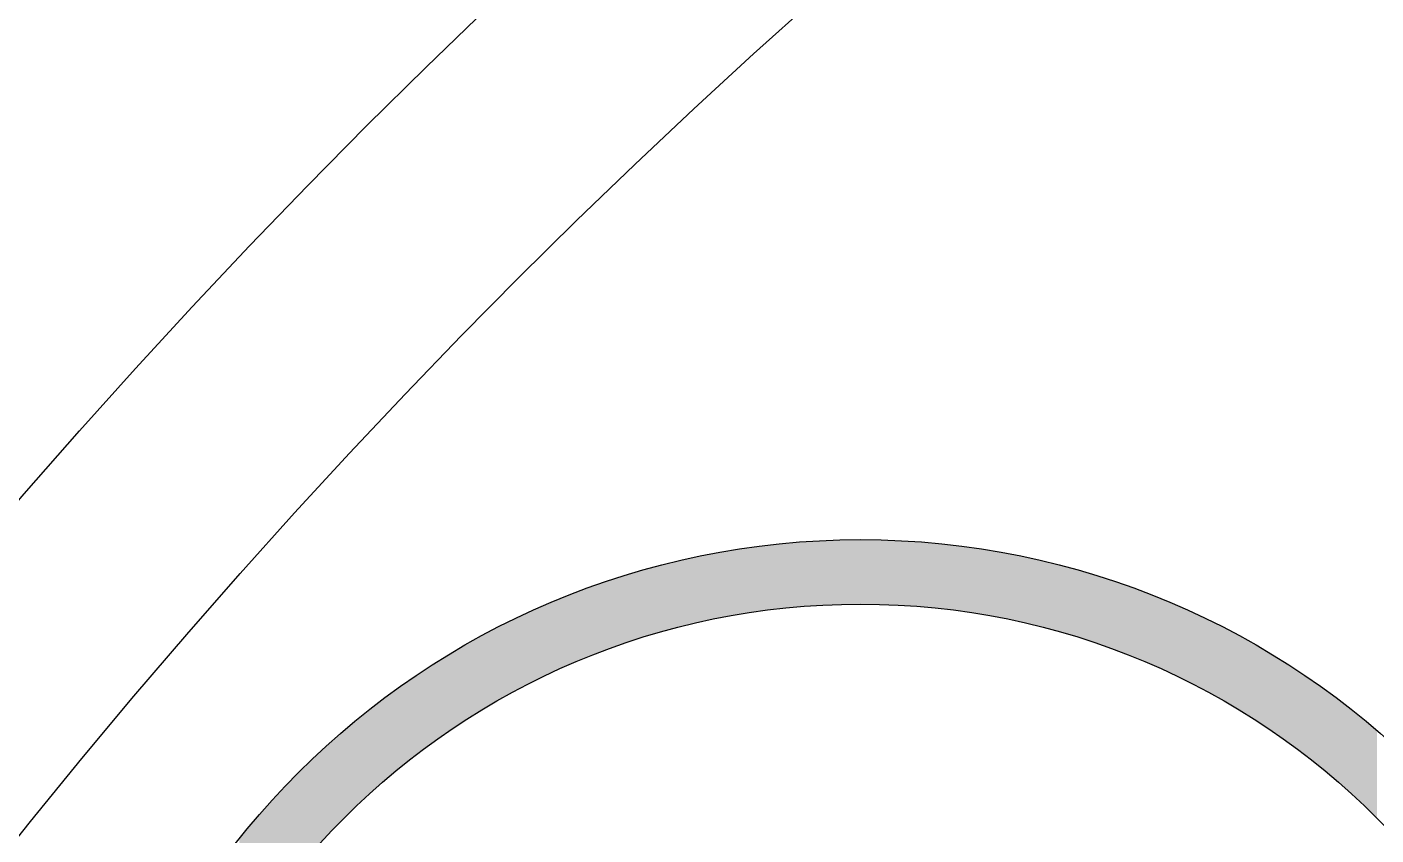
# Model space of a CAD drawing. Extents: x 39521 to 39941, y -9225 to -8631.
# Drawn here: x 39683.889 to 39685.145, y -9077.386 to -9076.634 of the extents above; entities that cross this region are included whole.
import ezdxf

# ---------------------------------------------------------------- set-up
doc = ezdxf.new("R2010")
doc.units = 0
doc.header["$LTSCALE"] = 7
doc.header["$MEASUREMENT"] = 0
doc.layers.add('D', color=2, linetype='CONTINUOUS')
doc.layers.add('DWG', color=7, linetype='CONTINUOUS')

msp = doc.modelspace()

# ---------------------------------------------------------------- linework, layer by layer
at = {"layer": 'D'}
for radius in [0.74, 0.68]:
    msp.add_circle((39684.6647, -9077.8515), radius, dxfattribs=at)
for points in [[(39684.588, -9077.1758), (39684.5813, -9077.1162), (39684.588, -9077.1155)], [(39684.5982, -9077.1748), (39684.588, -9077.1155), (39684.5982, -9077.1145)], [(39684.588, -9077.1758), (39684.588, -9077.1155), (39684.5982, -9077.1748)], [(39684.6036, -9077.1742), (39684.5982, -9077.1145), (39684.6036, -9077.114)], [(39684.5982, -9077.1748), (39684.5982, -9077.1145), (39684.6036, -9077.1742)], [(39684.615, -9077.1733), (39684.6036, -9077.114), (39684.615, -9077.1131)], [(39684.6036, -9077.1742), (39684.6036, -9077.114), (39684.615, -9077.1733)], [(39684.619, -9077.173), (39684.615, -9077.1131), (39684.619, -9077.1129)], [(39684.615, -9077.1733), (39684.615, -9077.1131), (39684.619, -9077.173)], [(39684.6317, -9077.1723), (39684.619, -9077.1129), (39684.6317, -9077.1122)], [(39684.619, -9077.173), (39684.619, -9077.1129), (39684.6317, -9077.1723)], [(39684.6344, -9077.1722), (39684.6317, -9077.1122), (39684.6344, -9077.1121)], [(39684.6317, -9077.1723), (39684.6317, -9077.1122), (39684.6344, -9077.1722)], [(39684.6483, -9077.1717), (39684.6344, -9077.1121), (39684.6483, -9077.1117)], [(39684.6344, -9077.1722), (39684.6344, -9077.1121), (39684.6483, -9077.1717)], [(39684.6496, -9077.1716), (39684.6483, -9077.1117), (39684.6496, -9077.1116)], [(39684.6483, -9077.1717), (39684.6483, -9077.1117), (39684.6496, -9077.1716)], [(39684.6647, -9077.1715), (39684.6496, -9077.1116), (39684.6647, -9077.1115)], [(39684.6496, -9077.1716), (39684.6496, -9077.1116), (39684.6647, -9077.1715)], [(39684.6798, -9077.1716), (39684.6647, -9077.1115), (39684.6798, -9077.1116)], [(39684.6647, -9077.1715), (39684.6647, -9077.1115), (39684.6798, -9077.1716)], [(39684.6811, -9077.1717), (39684.6798, -9077.1116), (39684.6811, -9077.1117)], [(39684.6798, -9077.1716), (39684.6798, -9077.1116), (39684.6811, -9077.1717)], [(39684.695, -9077.1722), (39684.6811, -9077.1117), (39684.695, -9077.1121)], [(39684.6811, -9077.1717), (39684.6811, -9077.1117), (39684.695, -9077.1722)], [(39684.6977, -9077.1723), (39684.695, -9077.1121), (39684.6977, -9077.1122)], [(39684.695, -9077.1722), (39684.695, -9077.1121), (39684.6977, -9077.1723)], [(39684.7103, -9077.173), (39684.6977, -9077.1122), (39684.7103, -9077.1129)], [(39684.6977, -9077.1723), (39684.6977, -9077.1122), (39684.7103, -9077.173)], [(39684.7144, -9077.1733), (39684.7103, -9077.1129), (39684.7144, -9077.1131)], [(39684.7103, -9077.173), (39684.7103, -9077.1129), (39684.7144, -9077.1733)], [(39684.7258, -9077.1742), (39684.7144, -9077.1131), (39684.7258, -9077.114)], [(39684.7144, -9077.1733), (39684.7144, -9077.1131), (39684.7258, -9077.1742)], [(39684.7312, -9077.1748), (39684.7258, -9077.114), (39684.7312, -9077.1145)], [(39684.7258, -9077.1742), (39684.7258, -9077.114), (39684.7312, -9077.1748)], [(39684.7413, -9077.1758), (39684.7312, -9077.1145), (39684.7413, -9077.1155)], [(39684.7312, -9077.1748), (39684.7312, -9077.1145), (39684.7413, -9077.1758)], [(39684.7481, -9077.1767), (39684.7413, -9077.1155), (39684.7481, -9077.1162)], [(39684.7413, -9077.1758), (39684.7413, -9077.1155), (39684.7481, -9077.1767)], [(39684.5093, -9077.1895), (39684.4956, -9077.1311), (39684.5093, -9077.128)], [(39684.5128, -9077.1887), (39684.5093, -9077.128), (39684.5128, -9077.1272)], [(39684.5093, -9077.1895), (39684.5093, -9077.128), (39684.5128, -9077.1887)], [(39684.5251, -9077.186), (39684.5128, -9077.1272), (39684.5251, -9077.1248)], [(39684.5128, -9077.1887), (39684.5128, -9077.1272), (39684.5251, -9077.186)], [(39684.53, -9077.185), (39684.5251, -9077.1248), (39684.53, -9077.1238)], [(39684.5251, -9077.186), (39684.5251, -9077.1248), (39684.53, -9077.185)], [(39684.541, -9077.1828), (39684.53, -9077.1238), (39684.541, -9077.1219)], [(39684.53, -9077.185), (39684.53, -9077.1238), (39684.541, -9077.1828)], [(39684.5472, -9077.1818), (39684.541, -9077.1219), (39684.5472, -9077.1209)], [(39684.541, -9077.1828), (39684.541, -9077.1219), (39684.5472, -9077.1818)], [(39684.5567, -9077.1801), (39684.5472, -9077.1209), (39684.5567, -9077.1194)], [(39684.5472, -9077.1818), (39684.5472, -9077.1209), (39684.5567, -9077.1801)], [(39684.5643, -9077.179), (39684.5567, -9077.1194), (39684.5643, -9077.1183)], [(39684.5567, -9077.1801), (39684.5567, -9077.1194), (39684.5643, -9077.179)], [(39684.5724, -9077.1778), (39684.5643, -9077.1183), (39684.5724, -9077.1173)], [(39684.5643, -9077.179), (39684.5643, -9077.1183), (39684.5724, -9077.1778)], [(39684.5813, -9077.1767), (39684.5724, -9077.1173), (39684.5813, -9077.1162)], [(39684.5724, -9077.1778), (39684.5724, -9077.1173), (39684.5813, -9077.1767)], [(39684.5813, -9077.1767), (39684.5813, -9077.1162), (39684.588, -9077.1758)], [(39684.757, -9077.1778), (39684.7481, -9077.1162), (39684.757, -9077.1173)], [(39684.7481, -9077.1767), (39684.7481, -9077.1162), (39684.757, -9077.1778)], [(39684.7651, -9077.179), (39684.757, -9077.1173), (39684.7651, -9077.1183)], [(39684.757, -9077.1778), (39684.757, -9077.1173), (39684.7651, -9077.179)], [(39684.7727, -9077.1801), (39684.7651, -9077.1183), (39684.7727, -9077.1194)], [(39684.7651, -9077.179), (39684.7651, -9077.1183), (39684.7727, -9077.1801)], [(39684.7822, -9077.1818), (39684.7727, -9077.1194), (39684.7822, -9077.1209)], [(39684.7727, -9077.1801), (39684.7727, -9077.1194), (39684.7822, -9077.1818)], [(39684.7884, -9077.1828), (39684.7822, -9077.1209), (39684.7884, -9077.1219)], [(39684.7822, -9077.1818), (39684.7822, -9077.1209), (39684.7884, -9077.1828)], [(39684.7993, -9077.185), (39684.7884, -9077.1219), (39684.7993, -9077.1238)], [(39684.7884, -9077.1828), (39684.7884, -9077.1219), (39684.7993, -9077.185)], [(39684.8042, -9077.186), (39684.7993, -9077.1238), (39684.8042, -9077.1248)], [(39684.7993, -9077.185), (39684.7993, -9077.1238), (39684.8042, -9077.186)], [(39684.8165, -9077.1887), (39684.8042, -9077.1248), (39684.8165, -9077.1272)], [(39684.8042, -9077.186), (39684.8042, -9077.1248), (39684.8165, -9077.1887)], [(39684.8201, -9077.1895), (39684.8165, -9077.1272), (39684.8201, -9077.128)], [(39684.8165, -9077.1887), (39684.8165, -9077.1272), (39684.8201, -9077.1895)], [(39684.8338, -9077.1929), (39684.8201, -9077.128), (39684.8338, -9077.1311)], [(39684.8201, -9077.1895), (39684.8201, -9077.128), (39684.8338, -9077.1929)], [(39684.4611, -9077.2027), (39684.4459, -9077.1446), (39684.4611, -9077.14)], [(39684.4617, -9077.2025), (39684.4611, -9077.14), (39684.4617, -9077.1399)], [(39684.4611, -9077.2027), (39684.4611, -9077.14), (39684.4617, -9077.2025)], [(39684.4776, -9077.1977), (39684.4617, -9077.1399), (39684.4776, -9077.1355)], [(39684.4617, -9077.2025), (39684.4617, -9077.1399), (39684.4776, -9077.1977)], [(39684.4783, -9077.1975), (39684.4776, -9077.1355), (39684.4783, -9077.1353)], [(39684.4776, -9077.1977), (39684.4776, -9077.1355), (39684.4783, -9077.1975)], [(39684.4934, -9077.1934), (39684.4783, -9077.1353), (39684.4934, -9077.1316)], [(39684.4783, -9077.1975), (39684.4783, -9077.1353), (39684.4934, -9077.1934)], [(39684.4956, -9077.1929), (39684.4934, -9077.1316), (39684.4956, -9077.1311)], [(39684.4934, -9077.1934), (39684.4934, -9077.1316), (39684.4956, -9077.1929)], [(39684.4956, -9077.1929), (39684.4956, -9077.1311), (39684.5093, -9077.1895)], [(39684.8359, -9077.1934), (39684.8338, -9077.1311), (39684.8359, -9077.1316)], [(39684.8338, -9077.1929), (39684.8338, -9077.1311), (39684.8359, -9077.1934)], [(39684.851, -9077.1975), (39684.8359, -9077.1316), (39684.851, -9077.1353)], [(39684.8359, -9077.1934), (39684.8359, -9077.1316), (39684.851, -9077.1975)], [(39684.8518, -9077.1977), (39684.851, -9077.1353), (39684.8518, -9077.1355)], [(39684.851, -9077.1975), (39684.851, -9077.1353), (39684.8518, -9077.1977)], [(39684.8676, -9077.2025), (39684.8518, -9077.1355), (39684.8676, -9077.1399)], [(39684.8518, -9077.1977), (39684.8518, -9077.1355), (39684.8676, -9077.2025)], [(39684.8683, -9077.2027), (39684.8676, -9077.1399), (39684.8683, -9077.14)], [(39684.8676, -9077.2025), (39684.8676, -9077.1399), (39684.8683, -9077.2027)], [(39684.8835, -9077.2076), (39684.8683, -9077.14), (39684.8835, -9077.1446)], [(39684.8683, -9077.2027), (39684.8683, -9077.14), (39684.8835, -9077.2076)], [(39684.4266, -9077.2146), (39684.4144, -9077.1551), (39684.4266, -9077.1508)], [(39684.4301, -9077.2132), (39684.4266, -9077.1508), (39684.4301, -9077.1497)], [(39684.4266, -9077.2146), (39684.4266, -9077.1508), (39684.4301, -9077.2132)], [(39684.4438, -9077.2084), (39684.4301, -9077.1497), (39684.4438, -9077.1452)], [(39684.4301, -9077.2132), (39684.4301, -9077.1497), (39684.4438, -9077.2084)], [(39684.4459, -9077.2076), (39684.4438, -9077.1452), (39684.4459, -9077.1446)], [(39684.4438, -9077.2084), (39684.4438, -9077.1452), (39684.4459, -9077.2076)], [(39684.4459, -9077.2076), (39684.4459, -9077.1446), (39684.4611, -9077.2027)], [(39684.8856, -9077.2084), (39684.8835, -9077.1446), (39684.8856, -9077.1452)], [(39684.8835, -9077.2076), (39684.8835, -9077.1446), (39684.8856, -9077.2084)], [(39684.8993, -9077.2132), (39684.8856, -9077.1452), (39684.8993, -9077.1497)], [(39684.8856, -9077.2084), (39684.8856, -9077.1452), (39684.8993, -9077.2132)], [(39684.9028, -9077.2146), (39684.8993, -9077.1497), (39684.9028, -9077.1508)], [(39684.8993, -9077.2132), (39684.8993, -9077.1497), (39684.9028, -9077.2146)], [(39684.915, -9077.2192), (39684.9028, -9077.1508), (39684.915, -9077.1551)], [(39684.9028, -9077.2146), (39684.9028, -9077.1508), (39684.915, -9077.2192)], [(39684.3923, -9077.2285), (39684.3832, -9077.1672), (39684.3923, -9077.1634)], [(39684.3987, -9077.2256), (39684.3923, -9077.1634), (39684.3987, -9077.161)], [(39684.3923, -9077.2285), (39684.3923, -9077.1634), (39684.3987, -9077.2256)], [(39684.4094, -9077.2213), (39684.3987, -9077.161), (39684.4094, -9077.1569)], [(39684.3987, -9077.2256), (39684.3987, -9077.161), (39684.4094, -9077.2213)], [(39684.4144, -9077.2192), (39684.4094, -9077.1569), (39684.4144, -9077.1551)], [(39684.4094, -9077.2213), (39684.4094, -9077.1569), (39684.4144, -9077.2192)], [(39684.4144, -9077.2192), (39684.4144, -9077.1551), (39684.4266, -9077.2146)], [(39684.92, -9077.2213), (39684.915, -9077.1551), (39684.92, -9077.1569)], [(39684.915, -9077.2192), (39684.915, -9077.1551), (39684.92, -9077.2213)], [(39684.9306, -9077.2256), (39684.92, -9077.1569), (39684.9306, -9077.161)], [(39684.92, -9077.2213), (39684.92, -9077.1569), (39684.9306, -9077.2256)], [(39684.9371, -9077.2285), (39684.9306, -9077.161), (39684.9371, -9077.1634)], [(39684.9306, -9077.2256), (39684.9306, -9077.161), (39684.9371, -9077.2285)], [(39684.9462, -9077.2325), (39684.9371, -9077.1634), (39684.9462, -9077.1672)], [(39684.9371, -9077.2285), (39684.9371, -9077.1634), (39684.9462, -9077.2325)], [(39684.3583, -9077.2445), (39684.3524, -9077.1807), (39684.3583, -9077.1779)], [(39684.3677, -9077.2398), (39684.3583, -9077.1779), (39684.3677, -9077.1738)], [(39684.3583, -9077.2445), (39684.3583, -9077.1779), (39684.3677, -9077.2398)], [(39684.3753, -9077.2362), (39684.3677, -9077.1738), (39684.3753, -9077.1704)], [(39684.3677, -9077.2398), (39684.3677, -9077.1738), (39684.3753, -9077.2362)], [(39684.3832, -9077.2325), (39684.3753, -9077.1704), (39684.3832, -9077.1672)], [(39684.3753, -9077.2362), (39684.3753, -9077.1704), (39684.3832, -9077.2325)], [(39684.3832, -9077.2325), (39684.3832, -9077.1672), (39684.3923, -9077.2285)], [(39684.9541, -9077.2362), (39684.9462, -9077.1672), (39684.9541, -9077.1704)], [(39684.9462, -9077.2325), (39684.9462, -9077.1672), (39684.9541, -9077.2362)], [(39684.9617, -9077.2398), (39684.9541, -9077.1704), (39684.9617, -9077.1738)], [(39684.9541, -9077.2362), (39684.9541, -9077.1704), (39684.9617, -9077.2398)], [(39684.9711, -9077.2445), (39684.9617, -9077.1738), (39684.9711, -9077.1779)], [(39684.9617, -9077.2398), (39684.9617, -9077.1738), (39684.9711, -9077.2445)], [(39684.977, -9077.2474), (39684.9711, -9077.1779), (39684.977, -9077.1807)], [(39684.9711, -9077.2445), (39684.9711, -9077.1779), (39684.977, -9077.2474)], [(39684.3372, -9077.2555), (39684.3248, -9077.1941), (39684.3372, -9077.188)], [(39684.3415, -9077.2532), (39684.3372, -9077.188), (39684.3415, -9077.1858)], [(39684.3372, -9077.2555), (39684.3372, -9077.188), (39684.3415, -9077.2532)], [(39684.3524, -9077.2474), (39684.3415, -9077.1858), (39684.3524, -9077.1807)], [(39684.3415, -9077.2532), (39684.3415, -9077.1858), (39684.3524, -9077.2474)], [(39684.3524, -9077.2474), (39684.3524, -9077.1807), (39684.3583, -9077.2445)], [(39684.9879, -9077.2532), (39684.977, -9077.1807), (39684.9879, -9077.1858)], [(39684.977, -9077.2474), (39684.977, -9077.1807), (39684.9879, -9077.2532)], [(39684.9922, -9077.2555), (39684.9879, -9077.1858), (39684.9922, -9077.188)], [(39684.9879, -9077.2532), (39684.9879, -9077.1858), (39684.9922, -9077.2555)], [(39685.0046, -9077.2625), (39684.9922, -9077.188), (39685.0046, -9077.1941)], [(39684.9922, -9077.2555), (39684.9922, -9077.188), (39685.0046, -9077.2625)], [(39684.3083, -9077.2724), (39684.3073, -9077.2035), (39684.3083, -9077.203)], [(39684.3221, -9077.2641), (39684.3083, -9077.203), (39684.3221, -9077.1956)], [(39684.3083, -9077.2724), (39684.3083, -9077.203), (39684.3221, -9077.2641)], [(39684.3248, -9077.2625), (39684.3221, -9077.1956), (39684.3248, -9077.1941)], [(39684.3221, -9077.2641), (39684.3221, -9077.1956), (39684.3248, -9077.2625)], [(39684.3248, -9077.2625), (39684.3248, -9077.1941), (39684.3372, -9077.2555)], [(39685.0072, -9077.2641), (39685.0046, -9077.1941), (39685.0072, -9077.1956)], [(39685.0046, -9077.2625), (39685.0046, -9077.1941), (39685.0072, -9077.2641)], [(39685.0211, -9077.2724), (39685.0072, -9077.1956), (39685.0211, -9077.203)], [(39685.0072, -9077.2641), (39685.0072, -9077.1956), (39685.0211, -9077.2724)], [(39685.0221, -9077.273), (39685.0211, -9077.203), (39685.0221, -9077.2035)], [(39685.0211, -9077.2724), (39685.0211, -9077.203), (39685.0221, -9077.273)], [(39684.2919, -9077.2828), (39684.2781, -9077.2205), (39684.2919, -9077.2122)], [(39684.2926, -9077.2823), (39684.2919, -9077.2122), (39684.2926, -9077.2118)], [(39684.2919, -9077.2828), (39684.2919, -9077.2122), (39684.2926, -9077.2823)], [(39684.3073, -9077.273), (39684.2926, -9077.2118), (39684.3073, -9077.2035)], [(39684.2926, -9077.2823), (39684.2926, -9077.2118), (39684.3073, -9077.273)], [(39684.3073, -9077.273), (39684.3073, -9077.2035), (39684.3083, -9077.2724)], [(39685.0368, -9077.2823), (39685.0221, -9077.2035), (39685.0368, -9077.2118)], [(39685.0221, -9077.273), (39685.0221, -9077.2035), (39685.0368, -9077.2823)], [(39685.0375, -9077.2828), (39685.0368, -9077.2118), (39685.0375, -9077.2122)], [(39685.0368, -9077.2823), (39685.0368, -9077.2118), (39685.0375, -9077.2828)], [(39685.0513, -9077.2921), (39685.0375, -9077.2122), (39685.0513, -9077.2205)], [(39685.0375, -9077.2828), (39685.0375, -9077.2122), (39685.0513, -9077.2921)], [(39684.2757, -9077.2937), (39684.2639, -9077.2295), (39684.2757, -9077.2219)], [(39684.2781, -9077.2921), (39684.2757, -9077.2219), (39684.2781, -9077.2205)], [(39684.2757, -9077.2937), (39684.2757, -9077.2219), (39684.2781, -9077.2921)], [(39684.2781, -9077.2921), (39684.2781, -9077.2205), (39684.2919, -9077.2828)], [(39685.0536, -9077.2937), (39685.0513, -9077.2205), (39685.0536, -9077.2219)], [(39685.0513, -9077.2921), (39685.0513, -9077.2205), (39685.0536, -9077.2937)], [(39685.0655, -9077.3022), (39685.0536, -9077.2219), (39685.0655, -9077.2295)], [(39685.0536, -9077.2937), (39685.0536, -9077.2219), (39685.0655, -9077.3022)], [(39684.2498, -9077.3127), (39684.244, -9077.2427), (39684.2498, -9077.2388)], [(39684.2597, -9077.3053), (39684.2498, -9077.2388), (39684.2597, -9077.2321)], [(39684.2498, -9077.3127), (39684.2498, -9077.2388), (39684.2597, -9077.3053)], [(39684.2639, -9077.3022), (39684.2597, -9077.2321), (39684.2639, -9077.2295)], [(39684.2597, -9077.3053), (39684.2597, -9077.2321), (39684.2639, -9077.3022)], [(39684.2639, -9077.3022), (39684.2639, -9077.2295), (39684.2757, -9077.2937)], [(39685.0696, -9077.3053), (39685.0655, -9077.2295), (39685.0696, -9077.2321)], [(39685.0655, -9077.3022), (39685.0655, -9077.2295), (39685.0696, -9077.3053)], [(39685.0795, -9077.3127), (39685.0696, -9077.2321), (39685.0795, -9077.2388)], [(39685.0696, -9077.3053), (39685.0696, -9077.2321), (39685.0795, -9077.3127)], [(39685.0854, -9077.3173), (39685.0795, -9077.2388), (39685.0854, -9077.2427)], [(39685.0795, -9077.3127), (39685.0795, -9077.2388), (39685.0854, -9077.3173)], [(39684.2361, -9077.3236), (39684.2285, -9077.2537), (39684.2361, -9077.2483)], [(39684.244, -9077.3173), (39684.2361, -9077.2483), (39684.244, -9077.2427)], [(39684.2361, -9077.3236), (39684.2361, -9077.2483), (39684.244, -9077.3173)], [(39684.244, -9077.3173), (39684.244, -9077.2427), (39684.2498, -9077.3127)], [(39685.0933, -9077.3236), (39685.0854, -9077.2427), (39685.0933, -9077.2483)], [(39685.0854, -9077.3173), (39685.0854, -9077.2427), (39685.0933, -9077.3236)], [(39685.1009, -9077.3299), (39685.0933, -9077.2483), (39685.1009, -9077.2537)], [(39685.0933, -9077.3236), (39685.0933, -9077.2483), (39685.1009, -9077.3299)], [(39684.2132, -9077.343), (39684.2094, -9077.2682), (39684.2132, -9077.2651)], [(39684.2226, -9077.3348), (39684.2132, -9077.2651), (39684.2226, -9077.2581)], [(39684.2132, -9077.343), (39684.2132, -9077.2651), (39684.2226, -9077.3348)], [(39684.2285, -9077.3299), (39684.2226, -9077.2581), (39684.2285, -9077.2537)], [(39684.2226, -9077.3348), (39684.2226, -9077.2581), (39684.2285, -9077.3299)], [(39684.2285, -9077.3299), (39684.2285, -9077.2537), (39684.2361, -9077.3236)], [(39685.1068, -9077.3348), (39685.1009, -9077.2537), (39685.1068, -9077.2581)], [(39685.1009, -9077.3299), (39685.1009, -9077.2537), (39685.1068, -9077.3348)], [(39685.1161, -9077.343), (39685.1068, -9077.2581), (39685.1161, -9077.2651)], [(39685.1068, -9077.3348), (39685.1068, -9077.2581), (39685.1161, -9077.343)], [(39685.12, -9077.3464), (39685.1161, -9077.2651), (39685.12, -9077.2682)], [(39685.1161, -9077.343), (39685.1161, -9077.2651), (39685.12, -9077.3464)], [(39684.1965, -9077.3584), (39684.1839, -9077.289), (39684.1965, -9077.2785)], [(39684.1983, -9077.3567), (39684.1965, -9077.2785), (39684.1983, -9077.277)], [(39684.1965, -9077.3584), (39684.1965, -9077.2785), (39684.1983, -9077.3567)], [(39684.2094, -9077.3464), (39684.1983, -9077.277), (39684.2094, -9077.2682)], [(39684.1983, -9077.3567), (39684.1983, -9077.277), (39684.2094, -9077.3464)], [(39684.2094, -9077.3464), (39684.2094, -9077.2682), (39684.2132, -9077.343)], [(39685.1311, -9077.3567), (39685.12, -9077.2682), (39685.1311, -9077.277)], [(39685.12, -9077.3464), (39685.12, -9077.2682), (39685.1311, -9077.3567)], [(39685.1329, -9077.3584), (39685.1311, -9077.277), (39685.1329, -9077.2785)], [(39685.1311, -9077.3567), (39685.1311, -9077.277), (39685.1329, -9077.3584)], [(39685.1455, -9077.3706), (39685.1329, -9077.2785), (39685.1455, -9077.289)], [(39685.1329, -9077.3584), (39685.1329, -9077.2785), (39685.1455, -9077.3706)], [(39684.1836, -9077.3709), (39684.1716, -9077.2998), (39684.1836, -9077.2892)], [(39684.1839, -9077.3706), (39684.1836, -9077.2892), (39684.1839, -9077.289)], [(39684.1836, -9077.3709), (39684.1836, -9077.2892), (39684.1839, -9077.3706)], [(39684.1839, -9077.3706), (39684.1839, -9077.289), (39684.1965, -9077.3584)], [(39684.1692, -9077.3858), (39684.1596, -9077.3107), (39684.1692, -9077.3018)], [(39684.1716, -9077.3833), (39684.1692, -9077.3018), (39684.1716, -9077.2998)], [(39684.1692, -9077.3858), (39684.1692, -9077.3018), (39684.1716, -9077.3833)], [(39684.1716, -9077.3833), (39684.1716, -9077.2998), (39684.1836, -9077.3709)], [(39684.1551, -9077.4013), (39684.148, -9077.3218), (39684.1551, -9077.3149)], [(39684.1596, -9077.3962), (39684.1551, -9077.3149), (39684.1596, -9077.3107)], [(39684.1551, -9077.4013), (39684.1551, -9077.3149), (39684.1596, -9077.3962)], [(39684.1596, -9077.3962), (39684.1596, -9077.3107), (39684.1692, -9077.3858)], [(39684.1414, -9077.4173), (39684.1368, -9077.333), (39684.1414, -9077.3282)], [(39684.148, -9077.4094), (39684.1414, -9077.3282), (39684.148, -9077.3218)], [(39684.1414, -9077.4173), (39684.1414, -9077.3282), (39684.148, -9077.4094)], [(39684.148, -9077.4094), (39684.148, -9077.3218), (39684.1551, -9077.4013)], [(39684.1368, -9077.4229), (39684.1281, -9077.3419), (39684.1368, -9077.333)], [(39684.1368, -9077.4229), (39684.1368, -9077.333), (39684.1414, -9077.4173)], [(39684.1259, -9077.4366), (39684.1154, -9077.3556), (39684.1259, -9077.3443)], [(39684.1281, -9077.4339), (39684.1259, -9077.3443), (39684.1281, -9077.3419)], [(39684.1259, -9077.4366), (39684.1259, -9077.3443), (39684.1281, -9077.4339)], [(39684.1281, -9077.4339), (39684.1281, -9077.3419), (39684.1368, -9077.4229)], [(39684.1151, -9077.4511), (39684.1053, -9077.3671), (39684.1151, -9077.356)], [(39684.1154, -9077.4507), (39684.1151, -9077.356), (39684.1154, -9077.3556)], [(39684.1151, -9077.4511), (39684.1151, -9077.356), (39684.1154, -9077.4507)], [(39684.1154, -9077.4507), (39684.1154, -9077.3556), (39684.1259, -9077.4366)], [(39684.0955, -9077.4794), (39684.0902, -9077.3851), (39684.0955, -9077.3786)], [(39684.1024, -9077.4691), (39684.0955, -9077.3786), (39684.1024, -9077.3704)], [(39684.0955, -9077.4794), (39684.0955, -9077.3786), (39684.1024, -9077.4691)], [(39684.1053, -9077.4649), (39684.1024, -9077.3704), (39684.1053, -9077.3671)], [(39684.1024, -9077.4691), (39684.1024, -9077.3704), (39684.1053, -9077.4649)], [(39684.1053, -9077.4649), (39684.1053, -9077.3671), (39684.1151, -9077.4511)], [(39684.0902, -9077.4878), (39684.0862, -9077.3901), (39684.0902, -9077.3851)], [(39684.0902, -9077.4878), (39684.0902, -9077.3851), (39684.0955, -9077.4794)]]:
    msp.add_solid(points, dxfattribs=at)
at = {"layer": 'DWG'}
for radius in [6.5, 6.3]:
    msp.add_circle((39688.8011, -9081.3226), radius, dxfattribs=at)
msp.add_arc((39688.8011, -9081.3226), 4.5, 185.9975, 174.2401, dxfattribs=at)

doc.saveas('drawing.dxf')
